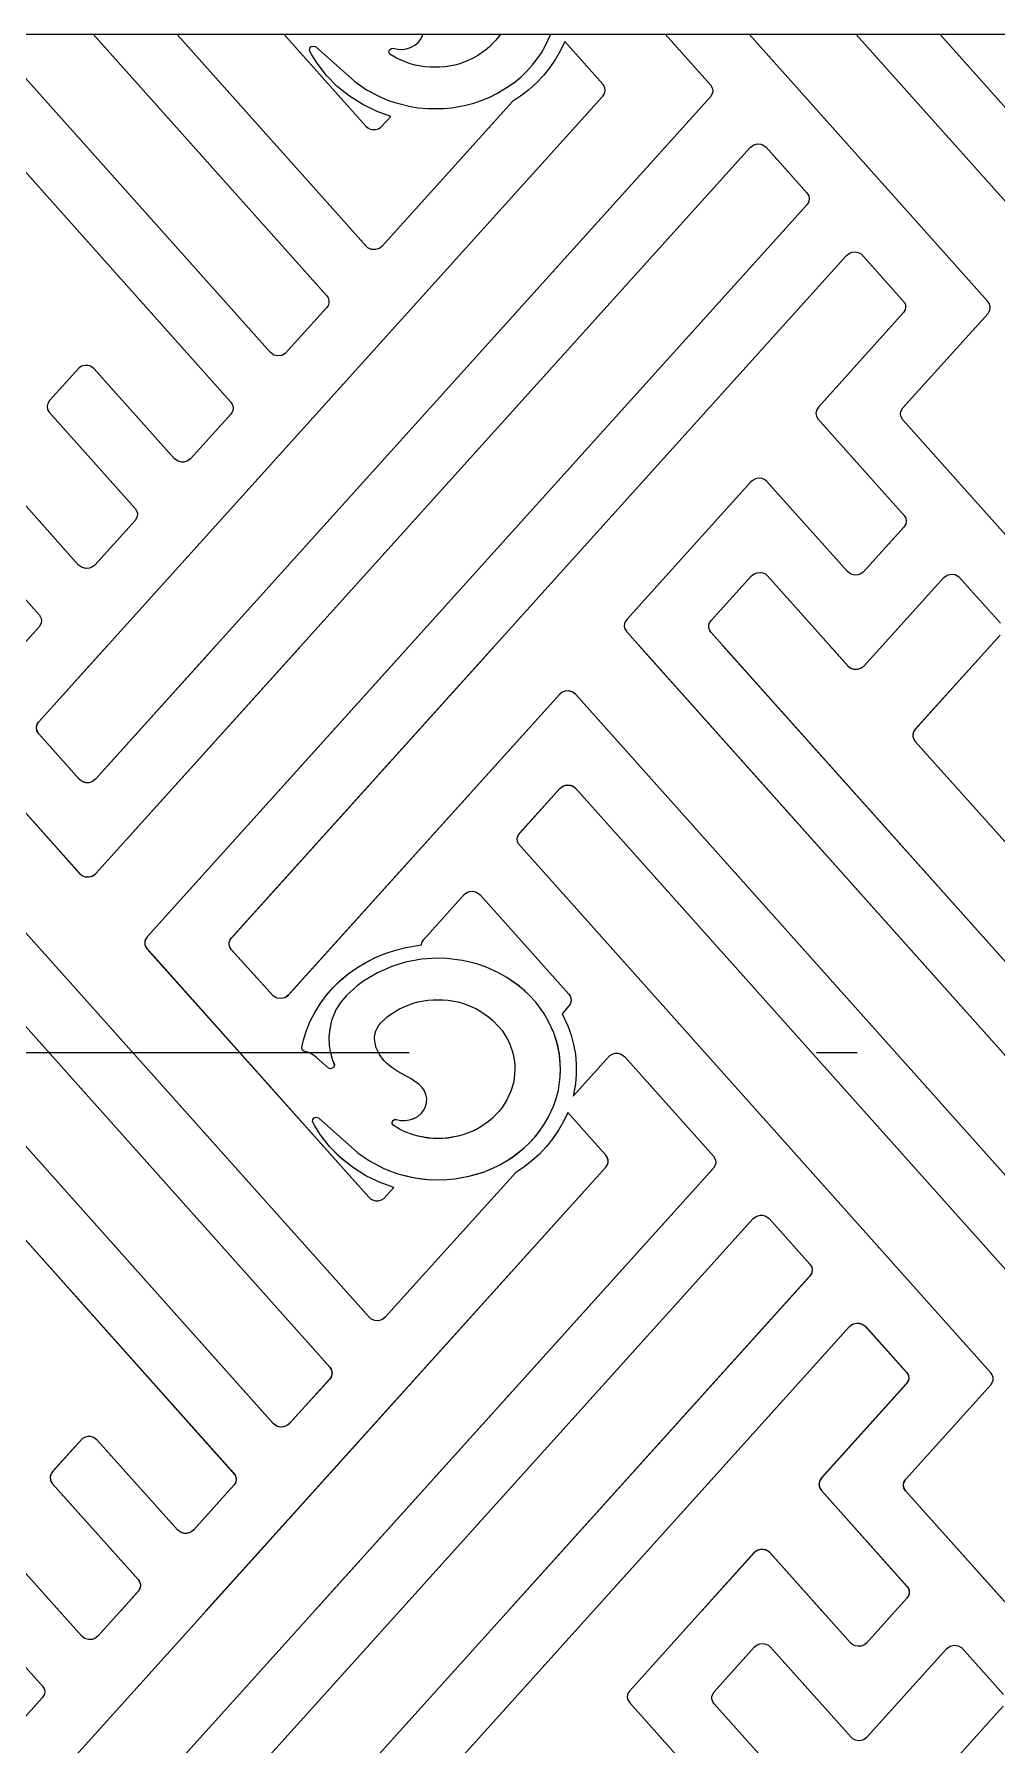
# Model space of a CAD drawing. Extents: x 44111 to 90315, y 4379 to 151689.
# Drawn here: x 67709 to 68182, y 135279 to 136119 of the extents above; entities that cross this region are included whole.
import ezdxf

# ---------------------------------------------------------------- set-up
doc = ezdxf.new("R2010")
doc.units = 0
doc.header["$LTSCALE"] = 1000
doc.header["$MEASUREMENT"] = 0
doc.linetypes.add('DOTE', pattern=[2.42, 2, -0.2, 0.02, -0.2])
for name, color, linetype in [('A-DOTE', 1, 'DOTE'), ('A-立面外墙材料填充', 8, 'Continuous'), ('A-立面看线', 50, 'Continuous'), ('DIM_ELEV', 3, 'Continuous')]:
    doc.layers.add(name, color=color, linetype=linetype)

# ---------------------------------------------------------------- blocks, each defined once
blk = doc.blocks.new('yggggggg')
at = {"layer": 'A-立面外墙材料填充'}
for p, q in [((658922.2, -619611.22), (659238.51, -619965.44)), ((659257.84, -619941.01), (658963.34, -619611.22)), ((659095.64, -619648.59), (659129.31, -619611.22)), ((659182.57, -619611.22), (659123.49, -619676.78)), ((659123.69, -619723), (659224.42, -619611.22)), ((659277.68, -619611.22), (659148.85, -619754.18)), ((659189.81, -619755.27), (659319.53, -619611.22)), ((659390.47, -619611.22), (659710.41, -619969.5)), ((659729.74, -619945.07), (659431.61, -619611.22)), ((659484.12, -619611.22), (659492.87, -619621.02)), ((659500.91, -619621.04), (659509.75, -619611.22)), ((659563.01, -619611.22), (659525.9, -619652.43)), ((659492.87, -619621.02), (659494.33, -619622.17)), ((659494.33, -619622.17), (659496.1, -619622.75)), ((659496.1, -619622.75), (659497.67, -619622.75)), ((659497.67, -619622.75), (659499.53, -619622.13)), ((659499.53, -619622.13), (659500.91, -619621.04)), ((659210.92, -619993.33), (658887.4, -619631.06)), ((659351.27, -619635.11), (659218.17, -619782.8)), ((659352.64, -619634.01), (659351.27, -619635.11)), ((659354.1, -619633.46), (659352.64, -619634.01)), ((659355.58, -619633.35), (659354.1, -619633.46)), ((659357.41, -619633.77), (659355.58, -619633.35)), ((659358.34, -619634.28), (659357.41, -619633.77)), ((659359.3, -619635.12), (659358.34, -619634.28)), ((659682.82, -619997.4), (659359.3, -619635.12)), ((659094.5, -619650.92), (659094.96, -619649.55)), ((659094.96, -619649.55), (659095.64, -619648.59)), ((659054.16, -619654.12), (659115.65, -619722.98)), ((659094.62, -619652.68), (659094.5, -619650.92)), ((659095.62, -619654.48), (659094.62, -619652.68)), ((659115.52, -619676.76), (659095.62, -619654.48)), ((659525.32, -619653.3), (659524.91, -619654.57)), ((659524.91, -619654.57), (659524.91, -619655.82)), ((659524.91, -619655.82), (659525.31, -619657.09)), ((659525.31, -619657.09), (659526.06, -619658.18)), ((659525.9, -619652.43), (659525.32, -619653.3)), ((659526.06, -619658.18), (659587.55, -619727.04)), ((658887.53, -619677.28), (659191.47, -620017.64)), ((659116.44, -619677.57), (659115.52, -619676.76)), ((659117.85, -619678.26), (659116.44, -619677.57)), ((659118.82, -619678.47), (659117.85, -619678.26)), ((659120.18, -619678.48), (659118.82, -619678.47)), ((659122.05, -619677.89), (659120.18, -619678.48)), ((659123.49, -619676.78), (659122.05, -619677.89)), ((659331.62, -619703.36), (659351.47, -619681.33)), ((659351.47, -619681.33), (659352.9, -619680.21)), ((659352.9, -619680.21), (659354.77, -619679.63)), ((659354.77, -619679.63), (659356.13, -619679.63)), ((659356.13, -619679.63), (659358, -619680.22)), ((659358, -619680.22), (659359.43, -619681.34)), ((659359.43, -619681.34), (659663.37, -620021.7)), ((659330.56, -619705.89), (659330.83, -619704.69)), ((659330.71, -619707.32), (659330.56, -619705.89)), ((659331.22, -619708.45), (659330.71, -619707.32)), ((659330.83, -619704.69), (659331.62, -619703.36)), ((659563.11, -619968.23), (659331.22, -619708.45)), ((659115.65, -619722.98), (659116.69, -619723.88)), ((659116.69, -619723.88), (659117.92, -619724.48)), ((659117.92, -619724.48), (659118.97, -619724.72)), ((659118.97, -619724.72), (659120.36, -619724.73)), ((659120.36, -619724.73), (659122.23, -619724.14)), ((659122.23, -619724.14), (659123.69, -619723)), ((659284.69, -619755.42), (659304.55, -619733.4)), ((659304.55, -619733.4), (659305.86, -619732.41)), ((659305.86, -619732.41), (659307.12, -619731.94)), ((659307.12, -619731.94), (659308.72, -619731.8)), ((659308.72, -619731.8), (659310.63, -619732.26)), ((659310.63, -619732.26), (659312.39, -619733.54)), ((659312.39, -619733.54), (659355.96, -619782.33)), ((659147.95, -619755.6), (659147.65, -619756.89)), ((659147.65, -619756.89), (659147.78, -619758.22)), ((659147.78, -619758.22), (659148.32, -619759.45)), ((659148.85, -619754.18), (659147.95, -619755.6)), ((659189.14, -619757.83), (659189.3, -619756.4)), ((659189.4, -619759.02), (659189.14, -619757.83)), ((659189.3, -619756.4), (659189.81, -619755.27)), ((659275.89, -619759.38), (659283.51, -619758.13)), ((659283.51, -619758.13), (659283.79, -619756.89)), ((659283.79, -619756.89), (659284.69, -619755.42)), ((659148.32, -619759.45), (659257.67, -619882.02)), ((659190.19, -619760.37), (659189.4, -619759.02)), ((659210.83, -619783.37), (659190.19, -619760.37)), ((659251.83, -619769.4), (659256.26, -619766.72)), ((659256.26, -619766.72), (659260.91, -619764.37)), ((659260.91, -619764.37), (659265.76, -619762.35)), ((659265.76, -619762.35), (659270.76, -619760.69)), ((659275.8, -619766.63), (659269.01, -619768.72)), ((659270.76, -619760.69), (659275.89, -619759.38)), ((659283.5, -619765.2), (659275.8, -619766.63)), ((659291.32, -619764.69), (659283.5, -619765.2)), ((659296.02, -619764.83), (659291.32, -619764.69)), ((659303.78, -619765.8), (659296.02, -619764.83)), ((659310.68, -619767.47), (659303.78, -619765.8)), ((659240.05, -619779.25), (659243.72, -619775.66)), ((659243.72, -619775.66), (659247.64, -619772.39)), ((659247.64, -619772.39), (659251.83, -619769.4)), ((659257.97, -619774.06), (659254.81, -619776.13)), ((659261.96, -619771.81), (659257.97, -619774.06)), ((659269.01, -619768.72), (659261.96, -619771.81)), ((659315.05, -619768.96), (659310.68, -619767.47)), ((659321.45, -619771.81), (659315.05, -619768.96)), ((659325.44, -619774.06), (659321.45, -619771.81)), ((659331.1, -619777.99), (659325.44, -619774.06)), ((659212.53, -619784.28), (659210.83, -619783.37)), ((659216.4, -619784.08), (659214.49, -619784.53)), ((659218.17, -619782.8), (659216.4, -619784.08)), ((659233.8, -619787.05), (659236.75, -619783.04)), ((659236.75, -619783.04), (659240.05, -619779.25)), ((659246.74, -619782.97), (659243.98, -619786.21)), ((659251.76, -619778.43), (659246.74, -619782.97)), ((659254.81, -619776.13), (659251.76, -619778.43)), ((659333.99, -619780.41), (659331.1, -619777.99)), ((659336.68, -619782.97), (659333.99, -619780.41)), ((659339.66, -619786.26), (659336.68, -619782.97)), ((659355.96, -619782.33), (659356.63, -619783.3)), ((659356.63, -619783.3), (659356.97, -619784.13)), ((659356.97, -619784.13), (659357.12, -619785.56)), ((659214.49, -619784.53), (659212.53, -619784.28)), ((659228.96, -619795.64), (659231.19, -619791.26)), ((659231.19, -619791.26), (659233.8, -619787.05)), ((659241.59, -619790.01), (659239.43, -619795.26)), ((659243.98, -619786.21), (659241.59, -619790.01)), ((659266.78, -619793.49), (659268.79, -619792)), ((659268.79, -619792), (659272.79, -619789.58)), ((659272.79, -619789.58), (659275.07, -619788.48)), ((659275.07, -619788.48), (659279.52, -619786.81)), ((659279.52, -619786.81), (659282, -619786.13)), ((659282, -619786.13), (659286.72, -619785.28)), ((659286.72, -619785.28), (659289.3, -619785.05)), ((659289.3, -619785.05), (659294.11, -619785.05)), ((659294.11, -619785.05), (659296.69, -619785.28)), ((659296.69, -619785.28), (659301.41, -619786.13)), ((659301.41, -619786.13), (659303.89, -619786.81)), ((659303.89, -619786.81), (659308.34, -619788.48)), ((659308.34, -619788.48), (659310.62, -619789.58)), ((659310.62, -619789.58), (659312.72, -619790.77)), ((659312.72, -619790.77), (659316.53, -619793.42)), ((659343.61, -619791.61), (659339.66, -619786.26)), ((659345.82, -619795.36), (659343.61, -619791.61)), ((659356.62, -619787.27), (659352.6, -619791.96)), ((659352.6, -619791.96), (659355.39, -619797.82)), ((659357.12, -619785.56), (659356.62, -619787.27)), ((659225.68, -619804.81), (659227.12, -619800.17)), ((659227.12, -619800.17), (659228.96, -619795.64)), ((659238.5, -619799.36), (659238.14, -619803.52)), ((659239.43, -619795.26), (659238.5, -619799.36)), ((659260.73, -619802.07), (659261.17, -619800.3)), ((659261.17, -619800.3), (659262.4, -619797.82)), ((659262.4, -619797.82), (659263.45, -619796.51)), ((659263.45, -619796.51), (659266.78, -619793.49)), ((659316.53, -619793.42), (659318.43, -619795.02)), ((659318.43, -619795.02), (659321.6, -619798.29)), ((659321.6, -619798.29), (659323.11, -619800.2)), ((659323.11, -619800.2), (659325.51, -619803.97)), ((659348.55, -619801.32), (659345.82, -619795.36)), ((659355.39, -619797.82), (659357.04, -619802.41)), ((659224.85, -619808.49), (659225.68, -619804.81)), ((659224.87, -619809.2), (659224.85, -619808.49)), ((659225.21, -619809.83), (659224.87, -619809.2)), ((659238.14, -619803.52), (659238.32, -619807.52)), ((659238.32, -619807.52), (659238.77, -619810.41)), ((659260.57, -619803.7), (659260.73, -619802.07)), ((659260.63, -619805.39), (659260.57, -619803.7)), ((659261.34, -619808.62), (659260.63, -619805.39)), ((659262.94, -619812.01), (659261.34, -619808.62)), ((659325.51, -619803.97), (659326.58, -619806.11)), ((659326.58, -619806.11), (659328.13, -619810.23)), ((659349.72, -619804.72), (659348.55, -619801.32)), ((659350.62, -619808.16), (659349.72, -619804.72)), ((659351.39, -619812.33), (659350.62, -619808.16)), ((659357.04, -619802.41), (659358.29, -619807.1)), ((659358.29, -619807.1), (659359.12, -619811.86)), ((659225.8, -619810.29), (659225.21, -619809.83)), ((659228.21, -619811.01), (659225.8, -619810.29)), ((659230.14, -619811.96), (659228.21, -619811.01)), ((659231.8, -619813.2), (659230.14, -619811.96)), ((659237.86, -619818.64), (659231.8, -619813.2)), ((659238.77, -619810.41), (659239.77, -619814.21)), ((659239.77, -619814.21), (659240.78, -619816.94)), ((659240.78, -619816.94), (659240.64, -619817.92)), ((659265.1, -619814.89), (659262.94, -619812.01)), ((659266.35, -619816.17), (659265.1, -619814.89)), ((659268.99, -619818.34), (659266.35, -619816.17)), ((659328.13, -619810.23), (659328.72, -619812.51)), ((659328.72, -619812.51), (659329.35, -619816.83)), ((659329.35, -619816.83), (659329.43, -619819.17)), ((659351.86, -619818.77), (659351.39, -619812.33)), ((659357.99, -619832.39), (659376.06, -619812.46)), ((659359.12, -619811.86), (659359.54, -619816.67)), ((659359.54, -619816.67), (659359.54, -619821.56)), ((659376.06, -619812.46), (659377.2, -619811.77)), ((659377.2, -619811.77), (659378.74, -619811.35)), ((659378.74, -619811.35), (659380.1, -619811.35)), ((659380.1, -619811.35), (659381.64, -619811.78)), ((659381.64, -619811.78), (659383.4, -619813.06)), ((659383.4, -619813.06), (659426.97, -619861.85)), ((659238.89, -619818.93), (659237.86, -619818.64)), ((659239.94, -619818.66), (659238.89, -619818.93)), ((659240.64, -619817.92), (659239.94, -619818.66)), ((659272.02, -619820.29), (659268.99, -619818.34)), ((659278.57, -619823.94), (659272.02, -619820.29)), ((659282.46, -619826.74), (659278.57, -619823.94)), ((659328.7, -619825.83), (659327.45, -619830.04)), ((659329.12, -619823.52), (659328.7, -619825.83)), ((659329.43, -619819.17), (659329.12, -619823.52)), ((659350.77, -619829.4), (659351.7, -619822.99)), ((659351.7, -619822.99), (659351.86, -619818.77)), ((659359.54, -619821.56), (659359.12, -619826.37)), ((659283.85, -619828.11), (659282.46, -619826.74)), ((659285.01, -619829.8), (659283.85, -619828.11)), ((659285.78, -619831.66), (659285.01, -619829.8)), ((659286.14, -619833.62), (659285.78, -619831.66)), ((659286.06, -619835.6), (659286.14, -619833.62)), ((659325.51, -619834.27), (659323.11, -619838.04)), ((659327.45, -619830.04), (659325.51, -619834.27)), ((659348.54, -619836.94), (659349.71, -619833.54)), ((659349.71, -619833.54), (659350.77, -619829.4)), ((659359.12, -619826.37), (659357.99, -619832.39)), ((659230.84, -619843.05), (659231.91, -619842.73)), ((659231.91, -619842.73), (659232.99, -619843.02)), ((659279.73, -619843.44), (659281.77, -619842.32)), ((659281.77, -619842.32), (659283.37, -619840.96)), ((659283.37, -619840.96), (659284.56, -619839.49)), ((659284.56, -619839.49), (659285.5, -619837.7)), ((659285.5, -619837.7), (659286.06, -619835.6)), ((659321.6, -619839.94), (659318.43, -619843.22)), ((659323.11, -619838.04), (659321.6, -619839.94)), ((659343.97, -619846.05), (659345.82, -619842.88)), ((659345.82, -619842.88), (659348.54, -619836.94)), ((659355.38, -619840.44), (659353.35, -619844.87)), ((659374.05, -619861.4), (659355.38, -619840.44)), ((659230.11, -619844.87), (659230.16, -619843.86)), ((659231.23, -619847.04), (659230.11, -619844.87)), ((659230.16, -619843.86), (659230.84, -619843.05)), ((659233.8, -619851.18), (659231.23, -619847.04)), ((659232.99, -619843.02), (659252.31, -619860.24)), ((659238.41, -619857.17), (659233.8, -619851.18)), ((659269.11, -619845.82), (659269.14, -619845.15)), ((659269.6, -619846.72), (659269.11, -619845.82)), ((659269.14, -619845.15), (659269.45, -619844.54)), ((659269.45, -619844.54), (659270.33, -619843.94)), ((659272.79, -619848.65), (659269.6, -619846.72)), ((659270.33, -619843.94), (659271.06, -619843.83)), ((659271.06, -619843.83), (659273.48, -619844.32)), ((659275.07, -619849.76), (659272.79, -619848.65)), ((659273.48, -619844.32), (659275.49, -619844.39)), ((659279.52, -619851.42), (659275.07, -619849.76)), ((659275.49, -619844.39), (659277.67, -619844.1)), ((659277.67, -619844.1), (659279.73, -619843.44)), ((659308.34, -619849.76), (659303.89, -619851.42)), ((659310.51, -619848.71), (659308.34, -619849.76)), ((659312.72, -619847.47), (659310.51, -619848.71)), ((659316.53, -619844.82), (659312.72, -619847.47)), ((659318.43, -619843.22), (659316.53, -619844.82)), ((659339.64, -619852), (659341.93, -619849.07)), ((659341.93, -619849.07), (659343.97, -619846.05)), ((659350.92, -619849.16), (659348.13, -619853.27)), ((659353.35, -619844.87), (659350.92, -619849.16)), ((659243.72, -619862.58), (659238.41, -619857.17)), ((659282, -619852.1), (659279.52, -619851.42)), ((659286.72, -619852.95), (659282, -619852.1)), ((659289.3, -619853.18), (659286.72, -619852.95)), ((659294.11, -619853.18), (659289.3, -619853.18)), ((659296.69, -619852.95), (659294.11, -619853.18)), ((659301.41, -619852.1), (659296.69, -619852.95)), ((659303.89, -619851.42), (659301.41, -619852.1)), ((659331.08, -619860.26), (659333.99, -619857.83)), ((659333.99, -619857.83), (659336.7, -619855.24)), ((659336.7, -619855.24), (659339.64, -619852)), ((659345, -619857.17), (659341.53, -619860.84)), ((659348.13, -619853.27), (659345, -619857.17)), ((659097.02, -620174.77), (659374.04, -619867.36)), ((659426.96, -619867.74), (659124.98, -620202.83)), ((659249.64, -619867.34), (659243.72, -619862.58)), ((659256.2, -619871.48), (659249.64, -619867.34)), ((659252.31, -619860.24), (659257.99, -619864.19)), ((659257.99, -619864.19), (659264.76, -619867.77)), ((659264.76, -619867.77), (659268.36, -619869.28)), ((659314.4, -619869.52), (659318.62, -619867.79)), ((659318.62, -619867.79), (659322.11, -619866.08)), ((659322.11, -619866.08), (659328.02, -619862.5)), ((659328.02, -619862.5), (659331.08, -619860.26)), ((659333.77, -619867.34), (659329.83, -619869.98)), ((659337.82, -619864.2), (659333.77, -619867.34)), ((659341.53, -619860.84), (659337.82, -619864.2)), ((659374.04, -619867.36), (659374.75, -619866.35)), ((659374.76, -619862.41), (659374.05, -619861.4)), ((659374.75, -619866.35), (659375.11, -619865.44)), ((659375.11, -619863.32), (659374.76, -619862.41)), ((659375.24, -619864.56), (659375.11, -619863.32)), ((659375.11, -619865.44), (659375.24, -619864.56)), ((659427.97, -619865.95), (659426.96, -619867.74)), ((659426.97, -619861.85), (659427.98, -619863.65)), ((659428.13, -619865.08), (659427.97, -619865.95)), ((659427.98, -619863.65), (659428.13, -619865.08)), ((659263.25, -619874.89), (659256.2, -619871.48)), ((659269.96, -619877.31), (659263.25, -619874.89)), ((659329.83, -619869.98), (659265.8, -619941.03)), ((659268.36, -619869.28), (659272.04, -619870.55)), ((659272.04, -619870.55), (659279.62, -619872.43)), ((659279.62, -619872.43), (659283.5, -619873.03)), ((659283.5, -619873.03), (659288.12, -619873.45)), ((659288.12, -619873.45), (659296.02, -619873.4)), ((659296.02, -619873.4), (659299.93, -619873.03)), ((659299.93, -619873.03), (659306.9, -619871.78)), ((659306.9, -619871.78), (659310.71, -619870.75)), ((659310.71, -619870.75), (659314.4, -619869.52)), ((659257.67, -619882.02), (659258.71, -619882.92)), ((659258.71, -619882.92), (659259.94, -619883.52)), ((659259.94, -619883.52), (659260.99, -619883.76)), ((659260.99, -619883.76), (659262.47, -619883.75)), ((659262.47, -619883.75), (659263.89, -619883.35)), ((659263.89, -619883.35), (659265.12, -619882.59)), ((659265.12, -619882.59), (659269.96, -619877.31)), ((659125.18, -620249.05), (659446.44, -619892.56)), ((659446.44, -619892.56), (659448.21, -619891.29)), ((659448.21, -619891.29), (659450.12, -619890.83)), ((659450.12, -619890.83), (659451.72, -619890.98)), ((659451.72, -619890.98), (659452.65, -619891.3)), ((659452.65, -619891.3), (659454.28, -619892.45)), ((659454.28, -619892.45), (659474.31, -619914.86)), ((659474.31, -619914.86), (659475.21, -619916.34)), ((659475.47, -619917.53), (659475.2, -619919.28)), ((659475.21, -619916.34), (659475.47, -619917.53)), ((659474.41, -619920.62), (659150.35, -620280.23)), ((659475.2, -619919.28), (659474.41, -619920.62)), ((659258.75, -619941.81), (659257.84, -619941.01)), ((659260.53, -619942.61), (659258.75, -619941.81)), ((659262.5, -619942.72), (659260.53, -619942.61)), ((659264.37, -619942.14), (659262.5, -619942.72)), ((659265.8, -619941.03), (659264.37, -619942.14)), ((659191.81, -620280.66), (659493.78, -619945.57)), ((659493.78, -619945.57), (659495.22, -619944.46)), ((659495.22, -619944.46), (659496.48, -619943.99)), ((659496.48, -619943.99), (659498.08, -619943.84)), ((659498.08, -619943.84), (659499.99, -619944.31)), ((659499.99, -619944.31), (659501.12, -619945)), ((659501.12, -619945), (659522.15, -619968.54)), ((659238.51, -619965.44), (659239.18, -619966.4)), ((659239.18, -619966.4), (659239.63, -619967.78)), ((659239.63, -619967.78), (659239.63, -619968.99)), ((659522.15, -619968.54), (659522.65, -619969.67)), ((659563.82, -619969.24), (659563.11, -619968.23)), ((659238.5, -619971.33), (659218.13, -619993.81)), ((659239.17, -619970.37), (659238.5, -619971.33)), ((659239.63, -619968.99), (659239.17, -619970.37)), ((659521.74, -619973.63), (659479.93, -620020.05)), ((659521.39, -620020.48), (659563.24, -619974.02)), ((659522.54, -619972.29), (659521.74, -619973.63)), ((659522.81, -619971.1), (659522.54, -619972.29)), ((659522.65, -619969.67), (659522.81, -619971.1)), ((659563.24, -619974.02), (659563.84, -619973.11)), ((659564.25, -619970.51), (659563.82, -619969.24)), ((659563.84, -619973.11), (659564.26, -619971.84)), ((659564.26, -619971.84), (659564.25, -619970.51)), ((659212.56, -619994.49), (659210.92, -619993.33)), ((659218.13, -619993.81), (659216.43, -619994.71)), ((659116.95, -620000.76), (659102.41, -620016.8)), ((659118.18, -620000), (659116.95, -620000.76)), ((659119.69, -619999.59), (659118.18, -620000)), ((659121.17, -619999.6), (659119.69, -619999.59)), ((659122.59, -620000.01), (659121.17, -619999.6)), ((659124.4, -620001.33), (659122.59, -620000.01)), ((659163.76, -620045.41), (659124.4, -620001.33)), ((659214.47, -619994.95), (659212.56, -619994.49)), ((659216.43, -619994.71), (659214.47, -619994.95)), ((659101.51, -620018.22), (659101.21, -620019.6)), ((659102.41, -620016.8), (659101.51, -620018.22)), ((659191.47, -620017.64), (659192.14, -620018.6)), ((659192.14, -620018.6), (659192.59, -620019.98)), ((659116.72, -620097.61), (659049.48, -620022.31)), ((659101.21, -620019.6), (659101.47, -620021.26)), ((659101.47, -620021.26), (659102.25, -620022.59)), ((659102.25, -620022.59), (659144.43, -620069.84)), ((659191.46, -620023.53), (659171.6, -620045.55)), ((659192.13, -620022.57), (659191.46, -620023.53)), ((659192.59, -620021.19), (659192.13, -620022.57)), ((659192.59, -620019.98), (659192.59, -620021.19)), ((659479, -620021.54), (659478.72, -620023.21)), ((659478.72, -620023.21), (659479.02, -620024.59)), ((659479.93, -620020.05), (659479, -620021.54)), ((659479.02, -620024.59), (659479.91, -620026.01)), ((659479.91, -620026.01), (659522.06, -620073.22)), ((659520.22, -620023.14), (659520.38, -620022.27)), ((659520.37, -620024.57), (659520.22, -620023.14)), ((659521.38, -620026.37), (659520.37, -620024.57)), ((659520.38, -620022.27), (659521.39, -620020.48)), ((659588.62, -620101.67), (659521.38, -620026.37)), ((659165.52, -620046.69), (659163.76, -620045.41)), ((659167.43, -620047.15), (659165.52, -620046.69)), ((659168.42, -620047.12), (659167.43, -620047.15)), ((659169.96, -620046.7), (659168.42, -620047.12)), ((659171.6, -620045.55), (659169.96, -620046.7)), ((659446.84, -620056.76), (659385.85, -620124.44)), ((659447.89, -620055.87), (659446.84, -620056.76)), ((659449.11, -620055.27), (659447.89, -620055.87)), ((659450.57, -620055), (659449.11, -620055.27)), ((659452.14, -620055.14), (659450.57, -620055)), ((659453.5, -620055.67), (659452.14, -620055.14)), ((659454.71, -620056.61), (659453.5, -620055.67)), ((659494.24, -620100.86), (659454.71, -620056.61)), ((659144.42, -620075.73), (659124.68, -620097.62)), ((659145.43, -620073.94), (659144.42, -620075.73)), ((659144.43, -620069.84), (659145.44, -620071.63)), ((659145.59, -620072.51), (659145.43, -620073.94)), ((659145.44, -620071.63), (659145.59, -620072.51)), ((659522.84, -620077.5), (659521.93, -620078.98)), ((659522.06, -620073.22), (659522.85, -620074.56)), ((659523.1, -620076.31), (659522.84, -620077.5)), ((659522.85, -620074.56), (659523.1, -620076.31)), ((659521.93, -620078.98), (659502.08, -620101)), ((659076.86, -620099.16), (659097.5, -620122.17)), ((659118.15, -620098.73), (659116.72, -620097.61)), ((659120.02, -620099.31), (659118.15, -620098.73)), ((659121.99, -620099.21), (659120.02, -620099.31)), ((659123.25, -620098.74), (659121.99, -620099.21)), ((659124.68, -620097.62), (659123.25, -620098.74)), ((659427.31, -620124.88), (659447.17, -620102.85)), ((659447.17, -620102.85), (659448.48, -620101.87)), ((659448.48, -620101.87), (659449.74, -620101.39)), ((659449.74, -620101.39), (659451.34, -620101.25)), ((659451.34, -620101.25), (659452.68, -620101.5)), ((659452.68, -620101.5), (659454.09, -620102.19)), ((659454.09, -620102.19), (659455.01, -620103)), ((659455.01, -620103), (659494.53, -620147.24)), ((659495.15, -620101.66), (659494.24, -620100.86)), ((659496.57, -620102.35), (659495.15, -620101.66)), ((659497.91, -620102.6), (659496.57, -620102.35)), ((659499.51, -620102.46), (659497.91, -620102.6)), ((659500.77, -620101.98), (659499.51, -620102.46)), ((659502.08, -620101), (659500.77, -620101.98)), ((659541.55, -620103.67), (659543.18, -620102.52)), ((659543.18, -620102.52), (659545.1, -620102.07)), ((659545.1, -620102.07), (659547.06, -620102.31)), ((659547.06, -620102.31), (659548.76, -620103.22)), ((659548.76, -620103.22), (659569.4, -620126.23)), ((659502.4, -620147.09), (659541.55, -620103.67)), ((659097.38, -620127.93), (659055.64, -620174.24)), ((659098.39, -620126.14), (659097.38, -620127.93)), ((659097.5, -620122.17), (659098.4, -620123.83)), ((659098.55, -620124.71), (659098.39, -620126.14)), ((659098.4, -620123.83), (659098.55, -620124.71)), ((659384.78, -620126.37), (659384.64, -620127.6)), ((659384.64, -620127.6), (659384.8, -620128.56)), ((659385.14, -620125.46), (659384.78, -620126.37)), ((659385.85, -620124.44), (659385.14, -620125.46)), ((659426.17, -620128.43), (659426.18, -620127.21)), ((659426.63, -620129.8), (659426.17, -620128.43)), ((659426.18, -620127.21), (659426.4, -620126.35)), ((659426.4, -620126.35), (659427.31, -620124.88)), ((659384.8, -620128.56), (659385.83, -620130.41)), ((659385.83, -620130.41), (659712.01, -620495.68)), ((659427.3, -620130.77), (659426.63, -620129.8)), ((659731.23, -620471.12), (659427.3, -620130.77)), ((659569.27, -620131.99), (659527.54, -620178.3)), ((659494.53, -620147.24), (659495.41, -620147.97)), ((659495.41, -620147.97), (659496.72, -620148.6)), ((659496.72, -620148.6), (659498.09, -620148.85)), ((659498.09, -620148.85), (659499.57, -620148.73)), ((659499.57, -620148.73), (659501.02, -620148.19)), ((659501.02, -620148.19), (659502.4, -620147.09))]:
    blk.add_line(p, q, dxfattribs=at)

msp = doc.modelspace()

# ---------------------------------------------------------------- linework, layer by layer
at = {"layer": 'A-DOTE'}
msp.add_line((53793.5, 135619.17), (77553.5, 135619.17), dxfattribs=at)
at = {"layer": 'A-立面外墙材料填充'}
for p, q in [((67644.56, 136119.17), (67805.9, 135938.49)), ((67825.35, 135962.8), (67685.71, 136119.17)), ((67738.21, 136119.17), (67852.94, 135990.69)), ((67872.27, 136015.12), (67779.36, 136119.17)), ((67831.91, 136119.17), (67872.1, 136074.11)), ((67897.8, 136115.17), (67898.99, 136116.64)), ((67898.99, 136116.64), (67899.93, 136118.44)), ((67899.93, 136118.44), (67900.12, 136119.17)), ((67936.03, 136116.19), (67932.85, 136112.92)), ((67937.54, 136118.1), (67936.03, 136116.19)), ((67938.22, 136119.17), (67937.54, 136118.1)), ((67960.25, 136113.25), (67962.97, 136119.19)), ((68019.18, 136119.17), (68041.4, 136094.28)), ((68177.54, 135987.9), (68060.37, 136119.17)), ((68112.83, 136119.17), (68277.8, 135934.43)), ((68297.25, 135958.74), (68153.98, 136119.17)), ((67844.54, 136111.26), (67844.59, 136112.27)), ((67845.65, 136109.1), (67844.54, 136111.26)), ((67844.59, 136112.27), (67845.27, 136113.08)), ((67845.27, 136113.08), (67846.34, 136113.4)), ((67848.22, 136104.95), (67845.65, 136109.1)), ((67846.34, 136113.4), (67847.42, 136113.11)), ((67847.42, 136113.11), (67866.73, 136095.89)), ((67883.54, 136110.31), (67883.56, 136110.98)), ((67884.02, 136109.41), (67883.54, 136110.31)), ((67883.56, 136110.98), (67883.87, 136111.59)), ((67883.87, 136111.59), (67884.75, 136112.19)), ((67887.21, 136107.48), (67884.02, 136109.41)), ((67884.75, 136112.19), (67885.49, 136112.3)), ((67885.49, 136112.3), (67887.91, 136111.81)), ((67887.91, 136111.81), (67889.92, 136111.74)), ((67889.92, 136111.74), (67892.09, 136112.03)), ((67892.09, 136112.03), (67894.16, 136112.69)), ((67894.16, 136112.69), (67896.19, 136113.81)), ((67896.19, 136113.81), (67897.8, 136115.17)), ((67927.14, 136108.66), (67924.94, 136107.42)), ((67930.96, 136111.31), (67927.14, 136108.66)), ((67932.85, 136112.92), (67930.96, 136111.31)), ((67956.36, 136107.07), (67958.4, 136110.08)), ((67958.4, 136110.08), (67960.25, 136113.25)), ((67967.77, 136111.27), (67965.35, 136106.97)), ((67969.81, 136115.69), (67967.77, 136111.27)), ((67988.48, 136094.74), (67969.81, 136115.69)), ((67852.84, 136098.96), (67848.22, 136104.95)), ((67889.5, 136106.37), (67887.21, 136107.48)), ((67893.95, 136104.71), (67889.5, 136106.37)), ((67896.43, 136104.03), (67893.95, 136104.71)), ((67901.15, 136103.18), (67896.43, 136104.03)), ((67903.73, 136102.95), (67901.15, 136103.18)), ((67908.54, 136102.95), (67903.73, 136102.95)), ((67911.12, 136103.18), (67908.54, 136102.95)), ((67915.84, 136104.03), (67911.12, 136103.18)), ((67918.32, 136104.71), (67915.84, 136104.03)), ((67922.76, 136106.37), (67918.32, 136104.71)), ((67924.94, 136107.42), (67922.76, 136106.37)), ((67948.42, 136098.31), (67951.12, 136100.89)), ((67951.12, 136100.89), (67954.07, 136104.13)), ((67954.07, 136104.13), (67956.36, 136107.07)), ((67962.56, 136102.86), (67959.43, 136098.96)), ((67965.35, 136106.97), (67962.56, 136102.86)), ((67858.15, 136093.55), (67852.84, 136098.96)), ((67864.07, 136088.79), (67858.15, 136093.55)), ((67866.73, 136095.89), (67872.42, 136091.94)), ((67872.42, 136091.94), (67879.18, 136088.36)), ((67936.54, 136090.05), (67942.45, 136093.63)), ((67942.45, 136093.63), (67945.5, 136095.87)), ((67945.5, 136095.87), (67948.42, 136098.31)), ((67952.25, 136091.93), (67948.19, 136088.79)), ((67955.96, 136095.29), (67952.25, 136091.93)), ((67959.43, 136098.96), (67955.96, 136095.29)), ((67989.18, 136093.72), (67988.48, 136094.74)), ((67989.54, 136092.81), (67989.18, 136093.72)), ((67989.53, 136090.69), (67989.67, 136091.57)), ((67989.67, 136091.57), (67989.54, 136092.81)), ((68041.4, 136094.28), (68042.4, 136092.49)), ((68042.4, 136092.49), (68042.55, 136091.06)), ((68042.55, 136091.06), (68042.4, 136090.18)), ((67711.45, 135781.36), (67988.47, 136088.77)), ((68041.38, 136088.39), (67739.41, 135753.3)), ((67870.63, 136084.66), (67864.07, 136088.79)), ((67877.67, 136081.24), (67870.63, 136084.66)), ((67879.18, 136088.36), (67882.79, 136086.85)), ((67944.26, 136086.15), (67880.23, 136015.11)), ((67882.79, 136086.85), (67886.46, 136085.58)), ((67886.46, 136085.58), (67894.05, 136083.7)), ((67894.05, 136083.7), (67897.93, 136083.1)), ((67897.93, 136083.1), (67902.55, 136082.69)), ((67902.55, 136082.69), (67910.45, 136082.73)), ((67910.45, 136082.73), (67914.36, 136083.1)), ((67914.36, 136083.1), (67921.33, 136084.36)), ((67921.33, 136084.36), (67925.13, 136085.38)), ((67925.13, 136085.38), (67928.83, 136086.61)), ((67928.83, 136086.61), (67933.05, 136088.34)), ((67933.05, 136088.34), (67936.54, 136090.05)), ((67948.19, 136088.79), (67944.26, 136086.15)), ((67988.47, 136088.77), (67989.17, 136089.78)), ((67989.17, 136089.78), (67989.53, 136090.69)), ((68042.4, 136090.18), (68041.38, 136088.39)), ((67872.1, 136074.11), (67873.14, 136073.22)), ((67884.38, 136078.82), (67877.67, 136081.24)), ((67879.55, 136073.54), (67884.38, 136078.82)), ((67873.14, 136073.22), (67874.36, 136072.62)), ((67874.36, 136072.62), (67875.42, 136072.37)), ((67875.42, 136072.37), (67876.9, 136072.38)), ((67876.9, 136072.38), (67878.32, 136072.78)), ((67878.32, 136072.78), (67879.55, 136073.54)), ((67739.61, 135707.08), (68060.87, 136063.57)), ((68060.87, 136063.57), (68062.63, 136064.84)), ((68062.63, 136064.84), (68064.55, 136065.3)), ((68064.55, 136065.3), (68066.15, 136065.15)), ((68066.15, 136065.15), (68067.08, 136064.84)), ((68067.08, 136064.84), (68068.71, 136063.68)), ((68068.71, 136063.68), (68088.74, 136041.27)), ((68088.74, 136041.27), (68089.64, 136039.79)), ((68088.83, 136035.51), (67764.78, 135675.9)), ((68089.63, 136036.85), (68088.83, 136035.51)), ((68089.89, 136038.6), (68089.63, 136036.85)), ((68089.64, 136039.79), (68089.89, 136038.6)), ((67806.24, 135675.47), (68108.21, 136010.56)), ((67873.18, 136014.32), (67872.27, 136015.12)), ((67874.95, 136013.53), (67873.18, 136014.32)), ((67876.93, 136013.41), (67874.95, 136013.53)), ((67878.8, 136013.99), (67876.93, 136013.41)), ((67880.23, 136015.11), (67878.8, 136013.99)), ((68108.21, 136010.56), (68109.64, 136011.67)), ((68109.64, 136011.67), (68110.9, 136012.15)), ((68110.9, 136012.15), (68112.51, 136012.29)), ((68112.51, 136012.29), (68114.42, 136011.82)), ((68114.42, 136011.82), (68115.55, 136011.13)), ((68115.55, 136011.13), (68136.57, 135987.59)), ((67852.94, 135990.69), (67853.61, 135989.73)), ((67852.92, 135984.8), (67832.56, 135962.32)), ((67853.6, 135985.76), (67852.92, 135984.8)), ((67854.06, 135987.14), (67853.6, 135985.76)), ((67853.61, 135989.73), (67854.06, 135988.35)), ((67854.06, 135988.35), (67854.06, 135987.14)), ((68136.17, 135982.5), (68094.36, 135936.09)), ((68135.82, 135935.65), (68177.67, 135982.11)), ((68136.97, 135983.84), (68136.17, 135982.5)), ((68136.57, 135987.59), (68137.08, 135986.46)), ((68137.23, 135985.03), (68136.97, 135983.84)), ((68137.08, 135986.46), (68137.23, 135985.03)), ((68178.24, 135986.89), (68177.54, 135987.9)), ((68177.67, 135982.11), (68178.27, 135983.02)), ((68178.67, 135985.62), (68178.24, 135986.89)), ((68178.27, 135983.02), (68178.68, 135984.29)), ((68178.68, 135984.29), (68178.67, 135985.62)), ((67734.12, 135956.54), (67732.61, 135956.13)), ((67735.6, 135956.53), (67734.12, 135956.54)), ((67737.02, 135956.12), (67735.6, 135956.53)), ((67826.98, 135961.64), (67825.35, 135962.8)), ((67828.9, 135961.18), (67826.98, 135961.64)), ((67830.85, 135961.42), (67828.9, 135961.18)), ((67832.56, 135962.32), (67830.85, 135961.42)), ((67731.38, 135955.37), (67716.84, 135939.33)), ((67732.61, 135956.13), (67731.38, 135955.37)), ((67738.82, 135954.8), (67737.02, 135956.12)), ((67778.19, 135910.72), (67738.82, 135954.8)), ((67731.15, 135858.52), (67663.91, 135933.82)), ((67715.94, 135937.91), (67715.63, 135936.53)), ((67715.63, 135936.53), (67715.9, 135934.87)), ((67715.9, 135934.87), (67716.68, 135933.55)), ((67716.84, 135939.33), (67715.94, 135937.91)), ((67716.68, 135933.55), (67758.86, 135886.3)), ((67805.88, 135932.6), (67786.03, 135910.58)), ((67806.56, 135933.56), (67805.88, 135932.6)), ((67805.9, 135938.49), (67806.57, 135937.53)), ((67807.02, 135934.94), (67806.56, 135933.56)), ((67806.57, 135937.53), (67807.02, 135936.16)), ((67807.02, 135936.16), (67807.02, 135934.94)), ((68093.42, 135934.59), (68093.15, 135932.92)), ((68093.15, 135932.92), (68093.45, 135931.54)), ((68094.36, 135936.09), (68093.42, 135934.59)), ((68093.45, 135931.54), (68094.34, 135930.12)), ((68134.65, 135932.99), (68134.8, 135933.86)), ((68134.8, 135931.56), (68134.65, 135932.99)), ((68134.8, 135933.86), (68135.82, 135935.65)), ((68135.8, 135929.76), (68134.8, 135931.56)), ((68094.34, 135930.12), (68136.48, 135882.91)), ((68203.04, 135854.46), (68135.8, 135929.76)), ((67779.94, 135909.44), (67778.19, 135910.72)), ((67781.85, 135908.98), (67779.94, 135909.44)), ((67782.85, 135909.01), (67781.85, 135908.98)), ((67784.39, 135909.44), (67782.85, 135909.01)), ((67786.03, 135910.58), (67784.39, 135909.44)), ((68061.27, 135899.37), (68000.28, 135831.69)), ((68062.31, 135900.26), (68061.27, 135899.37)), ((68063.54, 135900.86), (68062.31, 135900.26)), ((68065, 135901.13), (68063.54, 135900.86)), ((68066.57, 135900.99), (68065, 135901.13)), ((68067.93, 135900.46), (68066.57, 135900.99)), ((68069.14, 135899.52), (68067.93, 135900.46)), ((68108.67, 135855.28), (68069.14, 135899.52)), ((67759.86, 135882.2), (67758.84, 135880.4)), ((67758.86, 135886.3), (67759.86, 135884.5)), ((67759.86, 135884.5), (67760.02, 135883.62)), ((67760.02, 135883.62), (67759.86, 135882.2)), ((68136.48, 135882.91), (68137.28, 135881.57)), ((68137.28, 135881.57), (68137.53, 135879.82)), ((67758.84, 135880.4), (67739.11, 135858.51)), ((68136.36, 135877.16), (68116.5, 135855.13)), ((68137.27, 135878.63), (68136.36, 135877.16)), ((68137.53, 135879.82), (68137.27, 135878.63)), ((67691.29, 135856.97), (67711.93, 135833.96)), ((67732.58, 135857.41), (67731.15, 135858.52)), ((67734.44, 135856.82), (67732.58, 135857.41)), ((67736.42, 135856.92), (67734.44, 135856.82)), ((67737.68, 135857.4), (67736.42, 135856.92)), ((67739.11, 135858.51), (67737.68, 135857.4)), ((68041.74, 135831.26), (68061.59, 135853.28)), ((68061.59, 135853.28), (68062.9, 135854.26)), ((68062.9, 135854.26), (68064.16, 135854.74)), ((68064.16, 135854.74), (68065.77, 135854.88)), ((68065.77, 135854.88), (68067.1, 135854.63)), ((68067.1, 135854.63), (68068.52, 135853.94)), ((68068.52, 135853.94), (68069.43, 135853.14)), ((68069.43, 135853.14), (68108.96, 135808.89)), ((68109.58, 135854.47), (68108.67, 135855.28)), ((68110.99, 135853.78), (68109.58, 135854.47)), ((68112.33, 135853.53), (68110.99, 135853.78)), ((68113.93, 135853.67), (68112.33, 135853.53)), ((68115.2, 135854.15), (68113.93, 135853.67)), ((68116.5, 135855.13), (68115.2, 135854.15)), ((68116.83, 135809.04), (68155.97, 135852.46)), ((68155.97, 135852.46), (68157.61, 135853.61)), ((68157.61, 135853.61), (68159.52, 135854.07)), ((68159.52, 135854.07), (68161.48, 135853.82)), ((68161.48, 135853.82), (68163.19, 135852.91)), ((68163.19, 135852.91), (68183.82, 135829.9)), ((67711.93, 135833.96), (67712.82, 135832.3)), ((67712.82, 135832.3), (67712.98, 135831.43)), ((67712.98, 135831.43), (67712.82, 135830)), ((67999.57, 135830.68), (67999.21, 135829.76)), ((68000.28, 135831.69), (67999.57, 135830.68)), ((68040.83, 135829.78), (68041.74, 135831.26)), ((67528.36, 135829.78), (67854.54, 135464.51)), ((67873.76, 135489.07), (67569.83, 135829.42)), ((67711.8, 135828.2), (67670.07, 135781.89)), ((67712.82, 135830), (67711.8, 135828.2)), ((67999.21, 135829.76), (67999.07, 135828.53)), ((67999.07, 135828.53), (67999.22, 135827.57)), ((67999.22, 135827.57), (68000.26, 135825.72)), ((68000.26, 135825.72), (68326.44, 135460.45)), ((68040.6, 135828.92), (68040.83, 135829.78)), ((68040.6, 135827.7), (68040.6, 135828.92)), ((68041.05, 135826.33), (68040.6, 135827.7)), ((68041.72, 135825.36), (68041.05, 135826.33)), ((68345.66, 135485.01), (68041.72, 135825.36)), ((68183.7, 135824.14), (68141.97, 135777.83)), ((68108.96, 135808.89), (68109.83, 135808.16)), ((68109.83, 135808.16), (68111.15, 135807.53)), ((68111.15, 135807.53), (68112.51, 135807.28)), ((68112.51, 135807.28), (68113.99, 135807.4)), ((68113.99, 135807.4), (68115.45, 135807.94)), ((68115.45, 135807.94), (68116.83, 135809.04)), ((67826.72, 135436.87), (67503.32, 135799.02)), ((67967.19, 135794.97), (67833.46, 135646.69)), ((67968.57, 135796.07), (67967.19, 135794.97)), ((67970.03, 135796.61), (67968.57, 135796.07)), ((67971.91, 135796.7), (67970.03, 135796.61)), ((67973.41, 135796.28), (67971.91, 135796.7)), ((67975.22, 135794.96), (67973.41, 135796.28)), ((68298.62, 135432.81), (67975.22, 135794.96)), ((67710.39, 135778.27), (67710.65, 135780.02)), ((67710.65, 135780.02), (67711.45, 135781.36)), ((67670.08, 135775.96), (67731.61, 135707.06)), ((67710.64, 135777.08), (67710.39, 135778.27)), ((67711.54, 135775.6), (67710.64, 135777.08)), ((67731.57, 135753.19), (67711.54, 135775.6)), ((68140.93, 135775.94), (68140.79, 135774.7)), ((68140.79, 135774.7), (68140.94, 135773.74)), ((68141.29, 135776.85), (68140.93, 135775.94)), ((68140.94, 135773.74), (68141.98, 135771.9)), ((68141.97, 135777.83), (68141.29, 135776.85)), ((68141.98, 135771.9), (68203.51, 135703)), ((67503.46, 135752.8), (67807.89, 135411.77)), ((67732.36, 135752.51), (67731.57, 135753.19)), ((67733.78, 135751.82), (67732.36, 135752.51)), ((67735.11, 135751.57), (67733.78, 135751.82)), ((67736.11, 135751.6), (67735.11, 135751.57)), ((67737.98, 135752.19), (67736.11, 135751.6)), ((67739.41, 135753.3), (67737.98, 135752.19)), ((67947.66, 135726.86), (67967.39, 135748.75)), ((67967.39, 135748.75), (67969.15, 135750.02)), ((67969.15, 135750.02), (67971.06, 135750.48)), ((67971.06, 135750.48), (67972.67, 135750.33)), ((67972.67, 135750.33), (67973.6, 135750.02)), ((67973.6, 135750.02), (67975.35, 135748.74)), ((67975.35, 135748.74), (68279.4, 135408.25)), ((67946.49, 135724.19), (67946.75, 135725.38)), ((67946.64, 135722.76), (67946.49, 135724.19)), ((67947.15, 135721.63), (67946.64, 135722.76)), ((67946.75, 135725.38), (67947.66, 135726.86)), ((68179.03, 135461.85), (67947.15, 135721.63)), ((67731.61, 135707.06), (67732.95, 135705.99)), ((67732.95, 135705.99), (67734.41, 135705.44)), ((67734.41, 135705.44), (67736.29, 135705.35)), ((67736.29, 135705.35), (67737.8, 135705.77)), ((67737.8, 135705.77), (67739.61, 135707.08)), ((67900.62, 135674.66), (67920.47, 135696.68)), ((67920.47, 135696.68), (67921.78, 135697.67)), ((67921.78, 135697.67), (67923.04, 135698.14)), ((67923.04, 135698.14), (67924.65, 135698.28)), ((67924.65, 135698.28), (67926.56, 135697.82)), ((67926.56, 135697.82), (67928.31, 135696.54)), ((67928.31, 135696.54), (67971.89, 135647.74)), ((67763.73, 135674.06), (67763.57, 135673.1)), ((67763.57, 135673.1), (67763.7, 135671.86)), ((67763.7, 135671.86), (67764.06, 135670.95)), ((67764.78, 135675.9), (67763.73, 135674.06)), ((67764.06, 135670.95), (67764.76, 135669.93)), ((67805.1, 135673.13), (67805.56, 135674.51)), ((67805.1, 135671.92), (67805.1, 135673.13)), ((67805.55, 135670.54), (67805.1, 135671.92)), ((67805.56, 135674.51), (67806.24, 135675.47)), ((67891.81, 135670.7), (67899.44, 135671.95)), ((67899.44, 135671.95), (67899.71, 135673.19)), ((67899.71, 135673.19), (67900.62, 135674.66)), ((67764.76, 135669.93), (67873.6, 135548.06)), ((67806.22, 135669.58), (67805.55, 135670.54)), ((67826.75, 135646.7), (67806.22, 135669.58)), ((67867.75, 135660.68), (67872.18, 135663.35)), ((67872.18, 135663.35), (67876.84, 135665.71)), ((67876.84, 135665.71), (67881.68, 135667.73)), ((67881.68, 135667.73), (67886.68, 135669.39)), ((67891.72, 135663.45), (67884.93, 135661.36)), ((67886.68, 135669.39), (67891.81, 135670.7)), ((67899.43, 135664.88), (67891.72, 135663.45)), ((67907.24, 135665.38), (67899.43, 135664.88)), ((67911.94, 135665.24), (67907.24, 135665.38)), ((67919.71, 135664.28), (67911.94, 135665.24)), ((67926.6, 135662.61), (67919.71, 135664.28)), ((67930.97, 135661.12), (67926.6, 135662.61)), ((67856.02, 135650.88), (67859.65, 135654.42)), ((67859.65, 135654.42), (67863.56, 135657.69)), ((67863.56, 135657.69), (67867.75, 135660.68)), ((67870.73, 135653.94), (67867.68, 135651.65)), ((67873.89, 135656.02), (67870.73, 135653.94)), ((67877.88, 135658.27), (67873.89, 135656.02)), ((67884.93, 135661.36), (67877.88, 135658.27)), ((67937.37, 135658.27), (67930.97, 135661.12)), ((67941.36, 135656.02), (67937.37, 135658.27)), ((67947.55, 135651.67), (67941.36, 135656.02)), ((67828.45, 135645.79), (67826.75, 135646.7)), ((67830.41, 135645.55), (67828.45, 135645.79)), ((67832.33, 135646), (67830.41, 135645.55)), ((67833.46, 135646.69), (67832.33, 135646)), ((67849.72, 135643.03), (67852.68, 135647.04)), ((67852.68, 135647.04), (67856.02, 135650.88)), ((67862.66, 135647.11), (67859.91, 135643.87)), ((67867.68, 135651.65), (67862.66, 135647.11)), ((67952.6, 135647.1), (67947.55, 135651.67)), ((67955.58, 135643.82), (67952.6, 135647.1)), ((67971.89, 135647.74), (67972.55, 135646.78)), ((67972.55, 135646.78), (67972.89, 135645.95)), ((67972.89, 135645.95), (67973.04, 135644.52)), ((67844.89, 135634.44), (67847.12, 135638.82)), ((67847.12, 135638.82), (67849.72, 135643.03)), ((67857.51, 135640.06), (67855.35, 135634.82)), ((67859.91, 135643.87), (67857.51, 135640.06)), ((67882.7, 135636.59), (67884.71, 135638.08)), ((67884.71, 135638.08), (67888.71, 135640.5)), ((67888.71, 135640.5), (67891, 135641.6)), ((67891, 135641.6), (67895.44, 135643.27)), ((67895.44, 135643.27), (67897.92, 135643.95)), ((67897.92, 135643.95), (67902.64, 135644.8)), ((67902.64, 135644.8), (67905.22, 135645.03)), ((67905.22, 135645.03), (67910.03, 135645.03)), ((67910.03, 135645.03), (67912.61, 135644.8)), ((67912.61, 135644.8), (67917.33, 135643.95)), ((67917.33, 135643.95), (67919.81, 135643.27)), ((67919.81, 135643.27), (67924.26, 135641.6)), ((67924.26, 135641.6), (67926.55, 135640.5)), ((67926.55, 135640.5), (67928.64, 135639.31)), ((67928.64, 135639.31), (67932.46, 135636.66)), ((67959.53, 135638.47), (67955.58, 135643.82)), ((67961.74, 135634.72), (67959.53, 135638.47)), ((67972.54, 135642.81), (67968.52, 135638.12)), ((67968.52, 135638.12), (67971.31, 135632.25)), ((67973.04, 135644.52), (67972.54, 135642.81)), ((67841.6, 135625.27), (67843.04, 135629.91)), ((67843.04, 135629.91), (67844.89, 135634.44)), ((67854.42, 135630.72), (67854.06, 135626.56)), ((67855.35, 135634.82), (67854.42, 135630.72)), ((67876.65, 135628.01), (67877.1, 135629.78)), ((67877.1, 135629.78), (67878.33, 135632.26)), ((67878.33, 135632.26), (67879.38, 135633.57)), ((67879.38, 135633.57), (67882.7, 135636.59)), ((67932.46, 135636.66), (67934.35, 135635.06)), ((67934.35, 135635.06), (67937.52, 135631.79)), ((67937.52, 135631.79), (67939.03, 135629.88)), ((67939.03, 135629.88), (67941.44, 135626.11)), ((67964.47, 135628.76), (67961.74, 135634.72)), ((67965.83, 135624.71), (67964.47, 135628.76)), ((67971.31, 135632.25), (67972.96, 135627.67)), ((67840.77, 135621.59), (67841.6, 135625.27)), ((67840.79, 135620.88), (67840.77, 135621.59)), ((67841.13, 135620.24), (67840.79, 135620.88)), ((67854.06, 135626.56), (67854.24, 135622.56)), ((67854.24, 135622.56), (67854.69, 135619.67)), ((67876.49, 135626.37), (67876.65, 135628.01)), ((67876.55, 135624.69), (67876.49, 135626.37)), ((67877.26, 135621.46), (67876.55, 135624.69)), ((67878.86, 135618.06), (67877.26, 135621.46)), ((67941.44, 135626.11), (67942.51, 135623.97)), ((67942.51, 135623.97), (67944.05, 135619.85)), ((67967.22, 135618.38), (67965.83, 135624.71)), ((67972.96, 135627.67), (67974.21, 135622.98)), ((67974.21, 135622.98), (67975.05, 135618.21)), ((67841.72, 135619.78), (67841.13, 135620.24)), ((67844.13, 135619.07), (67841.72, 135619.78)), ((67846.06, 135618.12), (67844.13, 135619.07)), ((67847.72, 135616.88), (67846.06, 135618.12)), ((67853.78, 135611.44), (67847.72, 135616.88)), ((67854.69, 135619.67), (67855.7, 135615.87)), ((67855.7, 135615.87), (67856.71, 135613.14)), ((67856.57, 135612.16), (67855.86, 135611.42)), ((67856.71, 135613.14), (67856.57, 135612.16)), ((67881.02, 135615.19), (67878.86, 135618.06)), ((67882.27, 135613.91), (67881.02, 135615.19)), ((67884.91, 135611.74), (67882.27, 135613.91)), ((67944.05, 135619.85), (67944.64, 135617.57)), ((67944.64, 135617.57), (67945.27, 135613.25)), ((67945.27, 135613.25), (67945.36, 135610.9)), ((67967.67, 135614.18), (67967.22, 135618.38)), ((67967.78, 135610.64), (67967.67, 135614.18)), ((67973.91, 135597.68), (67991.99, 135617.62)), ((67975.05, 135618.21), (67975.47, 135613.41)), ((67975.47, 135613.41), (67975.47, 135608.52)), ((67991.99, 135617.62), (67993.12, 135618.31)), ((67993.12, 135618.31), (67994.66, 135618.73)), ((67994.66, 135618.73), (67996.03, 135618.73)), ((67996.03, 135618.73), (67997.56, 135618.3)), ((67997.56, 135618.3), (67999.32, 135617.02)), ((67999.32, 135617.02), (68042.89, 135568.23)), ((67854.82, 135611.15), (67853.78, 135611.44)), ((67855.86, 135611.42), (67854.82, 135611.15)), ((67887.95, 135609.79), (67884.91, 135611.74)), ((67894.5, 135606.14), (67887.95, 135609.79)), ((67898.38, 135603.34), (67894.5, 135606.14)), ((67944.62, 135604.25), (67943.37, 135600.04)), ((67945.04, 135606.56), (67944.62, 135604.25)), ((67945.36, 135610.9), (67945.04, 135606.56)), ((67966.7, 135600.68), (67967.63, 135607.08)), ((67967.63, 135607.08), (67967.78, 135610.64)), ((67975.05, 135603.71), (67973.91, 135597.68)), ((67975.47, 135608.52), (67975.05, 135603.71)), ((67899.77, 135601.97), (67898.38, 135603.34)), ((67900.93, 135600.28), (67899.77, 135601.97)), ((67901.7, 135598.42), (67900.93, 135600.28)), ((67902.06, 135596.46), (67901.7, 135598.42)), ((67901.98, 135594.48), (67902.06, 135596.46)), ((67941.44, 135595.81), (67939.03, 135592.04)), ((67943.37, 135600.04), (67941.44, 135595.81)), ((67964.46, 135593.14), (67965.63, 135596.54)), ((67965.63, 135596.54), (67966.7, 135600.68)), ((67846.09, 135586.22), (67846.77, 135587.03)), ((67846.77, 135587.03), (67847.83, 135587.35)), ((67847.83, 135587.35), (67848.91, 135587.06)), ((67848.91, 135587.06), (67868.23, 135569.83)), ((67895.66, 135586.64), (67897.69, 135587.76)), ((67897.69, 135587.76), (67899.29, 135589.12)), ((67899.29, 135589.12), (67900.48, 135590.59)), ((67900.48, 135590.59), (67901.42, 135592.38)), ((67901.42, 135592.38), (67901.98, 135594.48)), ((67934.35, 135586.86), (67932.46, 135585.26)), ((67937.52, 135590.14), (67934.35, 135586.86)), ((67939.03, 135592.04), (67937.52, 135590.14)), ((67959.9, 135584.02), (67961.74, 135587.2)), ((67961.74, 135587.2), (67964.46, 135593.14)), ((67971.31, 135589.64), (67969.27, 135585.21)), ((67989.98, 135568.68), (67971.31, 135589.64)), ((67846.03, 135585.21), (67846.09, 135586.22)), ((67847.15, 135583.04), (67846.03, 135585.21)), ((67849.72, 135578.89), (67847.15, 135583.04)), ((67854.33, 135572.9), (67849.72, 135578.89)), ((67885.06, 135584.93), (67885.62, 135585.79)), ((67885.13, 135583.93), (67885.06, 135584.93)), ((67885.52, 135583.36), (67885.13, 135583.93)), ((67888.71, 135581.43), (67885.52, 135583.36)), ((67885.62, 135585.79), (67886.25, 135586.14)), ((67886.25, 135586.14), (67886.98, 135586.24)), ((67886.98, 135586.24), (67889.41, 135585.76)), ((67891, 135580.32), (67888.71, 135581.43)), ((67889.41, 135585.76), (67891.42, 135585.69)), ((67895.44, 135578.65), (67891, 135580.32)), ((67891.42, 135585.69), (67893.59, 135585.97)), ((67893.59, 135585.97), (67895.66, 135586.64)), ((67897.92, 135577.97), (67895.44, 135578.65)), ((67919.81, 135578.65), (67917.33, 135577.97)), ((67924.26, 135580.32), (67919.81, 135578.65)), ((67926.55, 135581.43), (67924.26, 135580.32)), ((67928.64, 135582.61), (67926.55, 135581.43)), ((67932.46, 135585.26), (67928.64, 135582.61)), ((67955.13, 135577.58), (67957.45, 135580.46)), ((67957.45, 135580.46), (67959.9, 135584.02)), ((67966.85, 135580.92), (67964.06, 135576.81)), ((67969.27, 135585.21), (67966.85, 135580.92)), ((67859.65, 135567.5), (67854.33, 135572.9)), ((67902.64, 135577.12), (67897.92, 135577.97)), ((67905.22, 135576.89), (67902.64, 135577.12)), ((67910.03, 135576.89), (67905.22, 135576.89)), ((67912.61, 135577.12), (67910.03, 135576.89)), ((67917.33, 135577.97), (67912.61, 135577.12)), ((67944.55, 135567.99), (67949.89, 135572.23)), ((67949.89, 135572.23), (67952.6, 135574.82)), ((67952.6, 135574.82), (67955.13, 135577.58)), ((67960.92, 135572.9), (67957.46, 135569.24)), ((67964.06, 135576.81), (67960.92, 135572.9)), ((67793.68, 135344.91), (67989.96, 135562.72)), ((68042.88, 135562.34), (67846.94, 135344.91)), ((67865.57, 135562.74), (67859.65, 135567.5)), ((67872.12, 135558.6), (67865.57, 135562.74)), ((67868.23, 135569.83), (67873.92, 135565.89)), ((67873.92, 135565.89), (67880.68, 135562.3)), ((67880.68, 135562.3), (67884.28, 135560.8)), ((67930.29, 135560.55), (67933.92, 135562.01)), ((67933.92, 135562.01), (67938.01, 135563.99)), ((67938.01, 135563.99), (67941.34, 135565.89)), ((67941.34, 135565.89), (67944.55, 135567.99)), ((67949.69, 135562.74), (67945.75, 135560.1)), ((67953.74, 135565.88), (67949.69, 135562.74)), ((67957.46, 135569.24), (67953.74, 135565.88)), ((67989.96, 135562.72), (67990.71, 135563.8)), ((67990.72, 135567.59), (67989.98, 135568.68)), ((67990.71, 135563.8), (67991.12, 135565.08)), ((67991.13, 135566.32), (67990.72, 135567.59)), ((67991.12, 135565.08), (67991.13, 135566.32)), ((68043.89, 135564.13), (68042.88, 135562.34)), ((68042.89, 135568.23), (68043.9, 135566.43)), ((68044.05, 135565), (68043.89, 135564.13)), ((68043.9, 135566.43), (68044.05, 135565)), ((67879.17, 135555.19), (67872.12, 135558.6)), ((67885.88, 135552.77), (67879.17, 135555.19)), ((67945.75, 135560.1), (67881.73, 135489.05)), ((67884.28, 135560.8), (67887.96, 135559.53)), ((67887.96, 135559.53), (67892.4, 135558.31)), ((67892.4, 135558.31), (67896.24, 135557.52)), ((67896.24, 135557.52), (67904.04, 135556.63)), ((67904.04, 135556.63), (67911.94, 135556.68)), ((67911.94, 135556.68), (67915.86, 135557.05)), ((67915.86, 135557.05), (67922.83, 135558.3)), ((67922.83, 135558.3), (67930.29, 135560.55)), ((67873.6, 135548.06), (67874.63, 135547.16)), ((67874.63, 135547.16), (67875.86, 135546.56)), ((67875.86, 135546.56), (67876.91, 135546.32)), ((67876.91, 135546.32), (67878.4, 135546.33)), ((67878.4, 135546.33), (67879.81, 135546.73)), ((67879.81, 135546.73), (67881.04, 135547.49)), ((67881.04, 135547.49), (67885.88, 135552.77)), ((67888.79, 135344.91), (68062.37, 135537.52)), ((68062.37, 135537.52), (68064.13, 135538.79)), ((68064.13, 135538.79), (68066.04, 135539.25)), ((68066.04, 135539.25), (68067.04, 135539.21)), ((68067.04, 135539.21), (68068.57, 135538.78)), ((68068.57, 135538.78), (68070.21, 135537.63)), ((68070.21, 135537.63), (68090.23, 135515.22)), ((68090.23, 135515.22), (68091.13, 135513.74)), ((68091.23, 135511.12), (68090.72, 135509.99)), ((68091.13, 135513.74), (68091.39, 135512.55)), ((68091.39, 135512.55), (68091.23, 135511.12)), ((68090.72, 135509.99), (67942.05, 135344.91)), ((67874.68, 135488.27), (67873.76, 135489.07)), ((67876.45, 135487.47), (67874.68, 135488.27)), ((67878.42, 135487.36), (67876.45, 135487.47)), ((67880.29, 135487.94), (67878.42, 135487.36)), ((67881.73, 135489.05), (67880.29, 135487.94)), ((68111.47, 135485.78), (68113.38, 135486.24)), ((68113.38, 135486.24), (68114.37, 135486.2)), ((68114.37, 135486.2), (68115.91, 135485.77)), ((67983.9, 135344.91), (68109.71, 135484.51)), ((68109.71, 135484.51), (68111.47, 135485.78)), ((68115.91, 135485.77), (68117.67, 135484.49)), ((68117.67, 135484.49), (68137.68, 135462.07)), ((67854.54, 135464.51), (67855.33, 135463.17)), ((67855.33, 135463.17), (67855.59, 135461.42)), ((67855.59, 135461.42), (67855.33, 135460.22)), ((68137.68, 135462.07), (68138.58, 135460.41)), ((68179.74, 135460.83), (68179.03, 135461.85)), ((68180.17, 135459.57), (68179.74, 135460.83)), ((67854.53, 135458.88), (67834.69, 135436.85)), ((67855.33, 135460.22), (67854.53, 135458.88)), ((68137.56, 135456.31), (68095.82, 135410)), ((68137.31, 135409.6), (68179.17, 135456.06)), ((68138.57, 135458.11), (68137.56, 135456.31)), ((68138.73, 135458.98), (68138.57, 135458.11)), ((68138.58, 135460.41), (68138.73, 135458.98)), ((68179.17, 135456.06), (68179.77, 135456.97)), ((68179.77, 135456.97), (68180.18, 135458.24)), ((68180.18, 135458.24), (68180.17, 135459.57)), ((67828.15, 135435.75), (67826.72, 135436.87)), ((67829.41, 135435.27), (67828.15, 135435.75)), ((67833.77, 135436.05), (67832.35, 135435.37)), ((67834.69, 135436.85), (67833.77, 135436.05)), ((67732.88, 135429.32), (67718.31, 135413.25)), ((67734.1, 135430.08), (67732.88, 135429.32)), ((67735.52, 135430.48), (67734.1, 135430.08)), ((67737.01, 135430.49), (67735.52, 135430.48)), ((67738.43, 135430.1), (67737.01, 135430.49)), ((67739.36, 135429.6), (67738.43, 135430.1)), ((67740.32, 135428.75), (67739.36, 135429.6)), ((67779.68, 135384.67), (67740.32, 135428.75)), ((67831.01, 135435.13), (67829.41, 135435.27)), ((67832.35, 135435.37), (67831.01, 135435.13)), ((67717.59, 135412.19), (67717.19, 135411)), ((67717.19, 135411), (67717.28, 135409.16)), ((67718.31, 135413.25), (67717.59, 135412.19)), ((67807.89, 135411.77), (67808.4, 135410.65)), ((67808.4, 135410.65), (67808.55, 135409.22)), ((67721.54, 135344.91), (67665.4, 135407.77)), ((67717.28, 135409.16), (67718.29, 135407.35)), ((67718.29, 135407.35), (67760.35, 135360.24)), ((67807.38, 135406.55), (67787.65, 135384.65)), ((67808.29, 135408.02), (67807.38, 135406.55)), ((67808.55, 135409.22), (67808.29, 135408.02)), ((68095.1, 135408.95), (68094.69, 135407.67)), ((68094.69, 135407.67), (68094.7, 135406.35)), ((68094.7, 135406.35), (68095.13, 135405.08)), ((68095.82, 135410), (68095.1, 135408.95)), ((68095.13, 135405.08), (68095.84, 135404.07)), ((68095.84, 135404.07), (68138.37, 135356.33)), ((68136.14, 135406.38), (68136.41, 135408.13)), ((68136.4, 135405.19), (68136.14, 135406.38)), ((68137.3, 135403.71), (68136.4, 135405.19)), ((68136.41, 135408.13), (68137.31, 135409.6)), ((68189.81, 135344.91), (68137.3, 135403.71)), ((67781.44, 135383.39), (67779.68, 135384.67)), ((67782.98, 135382.96), (67781.44, 135383.39)), ((67783.97, 135382.93), (67782.98, 135382.96)), ((67785.88, 135383.38), (67783.97, 135382.93)), ((67787.65, 135384.65), (67785.88, 135383.38)), ((68062.8, 135373.35), (68037.16, 135344.91)), ((68064.22, 135374.46), (68062.8, 135373.35)), ((68066, 135375.03), (68064.22, 135374.46)), ((68067.48, 135375.04), (68066, 135375.03)), ((68068.53, 135374.8), (68067.48, 135375.04)), ((68069.76, 135374.2), (68068.53, 135374.8)), ((68070.6, 135373.5), (68069.76, 135374.2)), ((68096.15, 135344.91), (68070.6, 135373.5)), ((67760.35, 135360.24), (67761.02, 135359.28)), ((67760.84, 135355.02), (67751.83, 135344.91)), ((67761.35, 135356.14), (67760.84, 135355.02)), ((67761.02, 135359.28), (67761.48, 135357.9)), ((67761.51, 135357.02), (67761.35, 135356.14)), ((67761.48, 135357.9), (67761.51, 135357.02)), ((68138.53, 135352.06), (68137.86, 135351.1)), ((68138.37, 135356.33), (68138.88, 135355.2)), ((68138.99, 135353.44), (68138.53, 135352.06)), ((68138.88, 135355.2), (68139.03, 135354.32)), ((68139.03, 135354.32), (68138.99, 135353.44)), ((68137.86, 135351.1), (68132.27, 135344.91))]:
    msp.add_line(p, q, dxfattribs=at)
at = {"layer": 'A-立面看线'}
msp.add_line((66253.5, 136119.17), (68653.5, 136119.17), dxfattribs=at)

# ---------------------------------------------------------------- block references
at = {"layer": 'DIM_ELEV'}
msp.add_blockref('yggggggg', (-591384.08, 755430.08), dxfattribs=at)

doc.saveas('drawing.dxf')
